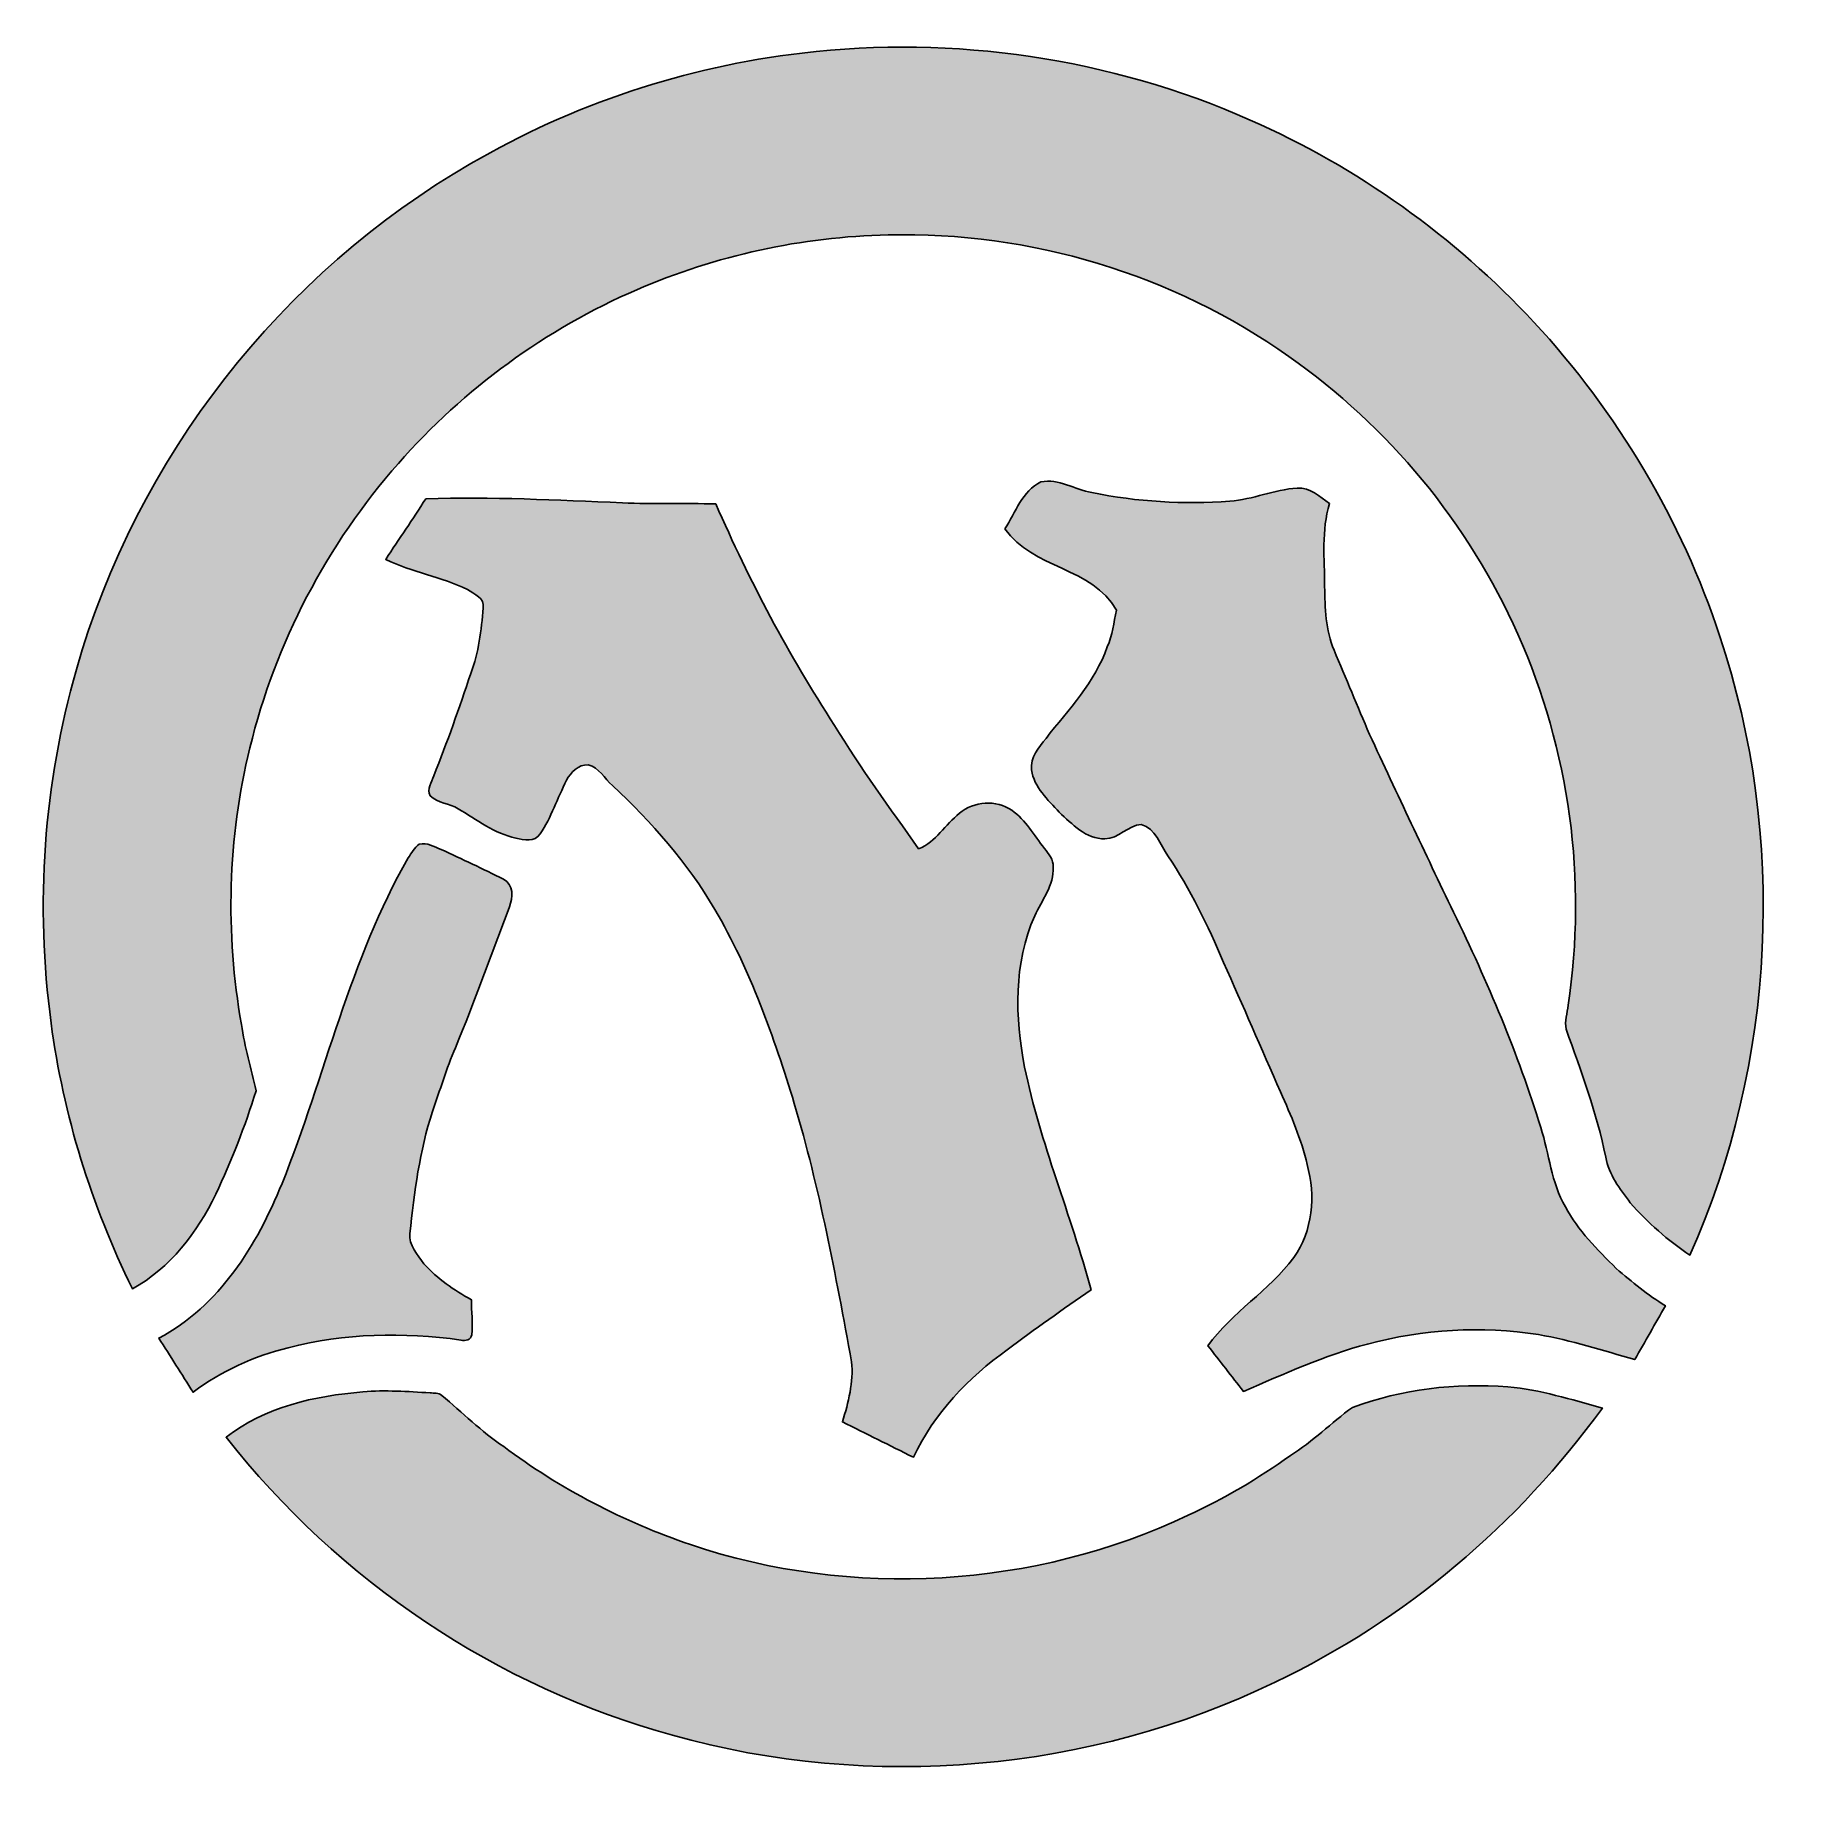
# Model space of a CAD drawing. Header units: centimetres. Extents: x -7.71 to -5.11, y -6.58 to -3.97.
import ezdxf

# ---------------------------------------------------------------- set-up
doc = ezdxf.new("R2010")
doc.units = ezdxf.units.CM
doc.header["$MEASUREMENT"] = 0
doc.layers.add('Layer 1', color=7, linetype='Continuous')

msp = doc.modelspace()

# ---------------------------------------------------------------- hatches: boundary and pattern name
at = {"layer": 'Layer 1', "true_color": 0x000000}
h = msp.add_hatch(color=18, dxfattribs=at)
edge = h.paths.add_edge_path()
edge.add_spline(control_points=[(-6.57346, -3.99479), (-6.34779, -3.9681), (-6.11495, -4.00214), (-5.90713, -4.09439), (-5.74792, -4.1643), (-5.60365, -4.26771), (-5.48544, -4.39509), (-5.36137, -4.52874), (-5.26604, -4.68908), (-5.20898, -4.86232), (-5.10938, -5.16048), (-5.12576, -5.49514), (-5.25342, -5.78237), (-5.28633, -5.76057), (-5.31638, -5.73438), (-5.34212, -5.70437), (-5.35779, -5.68399), (-5.37408, -5.66265), (-5.37871, -5.63664), (-5.39192, -5.57136), (-5.41526, -5.5089), (-5.43755, -5.44639), (-5.44005, -5.43458), (-5.43569, -5.42251), (-5.43473, -5.4107), (-5.40609, -5.22467), (-5.43251, -5.03065), (-5.50937, -4.85882), (-5.58263, -4.6938), (-5.70185, -4.54962), (-5.84966, -4.44608), (-6.02207, -4.32396), (-6.23439, -4.25972), (-6.44553, -4.26526), (-6.57373, -4.26776), (-6.70129, -4.29577), (-6.81901, -4.34666), (-6.9542, -4.40526), (-7.07627, -4.49406), (-7.17342, -4.60492), (-7.27974, -4.7254), (-7.35646, -4.87189), (-7.39432, -5.0281), (-7.42714, -5.16229), (-7.43122, -5.30339), (-7.40685, -5.4393), (-7.40249, -5.47281), (-7.39178, -5.50499), (-7.38519, -5.538), (-7.40122, -5.5907), (-7.42201, -5.64182), (-7.4448, -5.69194), (-7.47276, -5.7485), (-7.51271, -5.8017), (-7.56905, -5.83239), (-7.62974, -5.7081), (-7.67183, -5.57445), (-7.68985, -5.43722), (-7.71359, -5.26194), (-7.7012, -5.08158), (-7.65212, -4.91157), (-7.56356, -4.59756), (-7.34806, -4.32232), (-7.06574, -4.15908), (-6.91534, -4.07119), (-6.74651, -4.01494), (-6.57346, -3.99479)], knot_values=[0, 0, 0, 0, 0.0454545, 0.0454545, 0.0454545, 0.0909091, 0.0909091, 0.0909091, 0.1363636, 0.1363636, 0.1363636, 0.1818182, 0.1818182, 0.1818182, 0.2272727, 0.2272727, 0.2272727, 0.2727273, 0.2727273, 0.2727273, 0.3181818, 0.3181818, 0.3181818, 0.3636364, 0.3636364, 0.3636364, 0.4090909, 0.4090909, 0.4090909, 0.4545455, 0.4545455, 0.4545455, 0.5, 0.5, 0.5, 0.5454545, 0.5454545, 0.5454545, 0.5909091, 0.5909091, 0.5909091, 0.6363636, 0.6363636, 0.6363636, 0.6818182, 0.6818182, 0.6818182, 0.7272727, 0.7272727, 0.7272727, 0.7727273, 0.7727273, 0.7727273, 0.8181818, 0.8181818, 0.8181818, 0.8636364, 0.8636364, 0.8636364, 0.9090909, 0.9090909, 0.9090909, 0.9545455, 0.9545455, 0.9545455, 1, 1, 1, 1], degree=3, periodic=1)
h = msp.add_hatch(color=18, dxfattribs=at)
edge = h.paths.add_edge_path()
edge.add_spline(control_points=[(-6.2718, -4.70247), (-6.25605, -4.6781), (-6.24624, -4.64586), (-6.21828, -4.63261), (-6.19199, -4.62644), (-6.16807, -4.64441), (-6.14265, -4.64841), (-6.07532, -4.66212), (-6.006, -4.66607), (-5.9375, -4.6613), (-5.90336, -4.65849), (-5.87136, -4.64405), (-5.83726, -4.6416), (-5.81811, -4.64046), (-5.80376, -4.65463), (-5.78919, -4.66479), (-5.80154, -4.7047), (-5.79659, -4.74683), (-5.79663, -4.78782), (-5.796, -4.81987), (-5.79536, -4.85292), (-5.78247, -4.88283), (-5.76495, -4.92451), (-5.74761, -4.96632), (-5.7299, -5.00795), (-5.68868, -5.09629), (-5.64723, -5.18458), (-5.60483, -5.27238), (-5.55435, -5.37598), (-5.50914, -5.48243), (-5.47527, -5.5927), (-5.46252, -5.63179), (-5.45979, -5.67441), (-5.43864, -5.7105), (-5.4198, -5.74587), (-5.3912, -5.77428), (-5.36301, -5.80225), (-5.3399, -5.82236), (-5.31616, -5.84179), (-5.28987, -5.85768), (-5.30503, -5.88437), (-5.32029, -5.91097), (-5.33541, -5.93767), (-5.3828, -5.92409), (-5.42992, -5.90889), (-5.47863, -5.90062), (-5.56311, -5.88732), (-5.65037, -5.8925), (-5.7329, -5.91465), (-5.79672, -5.9314), (-5.85687, -5.95909), (-5.91725, -5.98515), (-5.93491, -5.96254), (-5.95239, -5.93985), (-5.97, -5.91719), (-5.93441, -5.86694), (-5.87903, -5.83548), (-5.84253, -5.78609), (-5.81416, -5.74641), (-5.80966, -5.6938), (-5.82256, -5.64767), (-5.83095, -5.61009), (-5.84675, -5.57477), (-5.86214, -5.53968), (-5.89038, -5.47544), (-5.9183, -5.41107), (-5.94685, -5.34697), (-5.97005, -5.29199), (-5.99652, -5.23824), (-6.02952, -5.1884), (-6.04118, -5.17206), (-6.04795, -5.14804), (-6.06919, -5.14187), (-6.0893, -5.14314), (-6.10256, -5.16325), (-6.12317, -5.16325), (-6.15141, -5.16384), (-6.17202, -5.14128), (-6.19113, -5.12353), (-6.20784, -5.10514), (-6.2289, -5.08689), (-6.23221, -5.06083), (-6.23462, -5.04218), (-6.22136, -5.02751), (-6.21074, -5.01394), (-6.1771, -4.97099), (-6.13806, -4.93023), (-6.11967, -4.8778), (-6.11209, -4.86045), (-6.11005, -4.84148), (-6.10597, -4.82318), (-6.14219, -4.75926), (-6.23076, -4.7614), (-6.2718, -4.70247)], knot_values=[0, 0, 0, 0, 0.0322581, 0.0322581, 0.0322581, 0.0645161, 0.0645161, 0.0645161, 0.0967742, 0.0967742, 0.0967742, 0.1290323, 0.1290323, 0.1290323, 0.1612903, 0.1612903, 0.1612903, 0.1935484, 0.1935484, 0.1935484, 0.2258065, 0.2258065, 0.2258065, 0.2580645, 0.2580645, 0.2580645, 0.2903226, 0.2903226, 0.2903226, 0.3225806, 0.3225806, 0.3225806, 0.3548387, 0.3548387, 0.3548387, 0.3870968, 0.3870968, 0.3870968, 0.4193548, 0.4193548, 0.4193548, 0.4516129, 0.4516129, 0.4516129, 0.483871, 0.483871, 0.483871, 0.516129, 0.516129, 0.516129, 0.5483871, 0.5483871, 0.5483871, 0.5806452, 0.5806452, 0.5806452, 0.6129032, 0.6129032, 0.6129032, 0.6451613, 0.6451613, 0.6451613, 0.6774194, 0.6774194, 0.6774194, 0.7096774, 0.7096774, 0.7096774, 0.7419355, 0.7419355, 0.7419355, 0.7741935, 0.7741935, 0.7741935, 0.8064516, 0.8064516, 0.8064516, 0.8387097, 0.8387097, 0.8387097, 0.8709677, 0.8709677, 0.8709677, 0.9032258, 0.9032258, 0.9032258, 0.9354839, 0.9354839, 0.9354839, 0.9677419, 0.9677419, 0.9677419, 1, 1, 1, 1], degree=3, periodic=1)
h = msp.add_hatch(color=18, dxfattribs=at)
edge = h.paths.add_edge_path()
edge.add_spline(control_points=[(-7.13288, -4.65758), (-7.03537, -4.65404), (-6.9379, -4.65998), (-6.84048, -4.66352), (-6.79422, -4.66602), (-6.74792, -4.66375), (-6.70166, -4.66529), (-6.65177, -4.7796), (-6.59321, -4.89019), (-6.52511, -4.99469), (-6.48689, -5.05811), (-6.44263, -5.11753), (-6.40013, -5.17814), (-6.37421, -5.16756), (-6.36037, -5.14205), (-6.33939, -5.12512), (-6.31801, -5.10759), (-6.28474, -5.10464), (-6.26177, -5.12089), (-6.24088, -5.13528), (-6.22867, -5.15816), (-6.21301, -5.1775), (-6.20697, -5.18563), (-6.19935, -5.19421), (-6.20003, -5.2051), (-6.19885, -5.23239), (-6.21687, -5.2544), (-6.22758, -5.27797), (-6.25909, -5.34833), (-6.257, -5.42841), (-6.24252, -5.50268), (-6.21959, -5.6159), (-6.17338, -5.72253), (-6.14387, -5.83398), (-6.18559, -5.86331), (-6.22776, -5.89213), (-6.2683, -5.92309), (-6.32655, -5.96441), (-6.37703, -6.01811), (-6.40799, -6.08294), (-6.44317, -6.06546), (-6.47831, -6.0478), (-6.51344, -6.03028), (-6.5045, -6.0015), (-6.49674, -5.97131), (-6.49987, -5.94103), (-6.52348, -5.81205), (-6.54736, -5.68281), (-6.58499, -5.55702), (-6.61536, -5.45755), (-6.65036, -5.35836), (-6.70311, -5.26834), (-6.74329, -5.19898), (-6.79717, -5.13873), (-6.85523, -5.08394), (-6.86717, -5.07373), (-6.87521, -5.05734), (-6.89141, -5.05343), (-6.90626, -5.05266), (-6.9172, -5.06415), (-6.92351, -5.07627), (-6.93722, -5.10255), (-6.94612, -5.13138), (-6.96296, -5.15599), (-6.97072, -5.1687), (-6.98693, -5.16511), (-6.99891, -5.16207), (-7.03101, -5.15558), (-7.05716, -5.13478), (-7.08467, -5.11844), (-7.09792, -5.11072), (-7.11499, -5.11018), (-7.1263, -5.09919), (-7.13165, -5.0893), (-7.1243, -5.07904), (-7.12108, -5.06973), (-7.10092, -5.01961), (-7.08303, -4.96859), (-7.06592, -4.91738), (-7.05398, -4.88629), (-7.0503, -4.85278), (-7.04744, -4.81987), (-7.04522, -4.8053), (-7.06083, -4.79912), (-7.07082, -4.79263), (-7.10968, -4.77343), (-7.15335, -4.76689), (-7.19226, -4.74769), (-7.17265, -4.7175), (-7.15204, -4.68804), (-7.13288, -4.65758)], knot_values=[0, 0, 0, 0, 0.0333333, 0.0333333, 0.0333333, 0.0666667, 0.0666667, 0.0666667, 0.1, 0.1, 0.1, 0.1333333, 0.1333333, 0.1333333, 0.1666667, 0.1666667, 0.1666667, 0.2, 0.2, 0.2, 0.2333333, 0.2333333, 0.2333333, 0.2666667, 0.2666667, 0.2666667, 0.3, 0.3, 0.3, 0.3333333, 0.3333333, 0.3333333, 0.3666667, 0.3666667, 0.3666667, 0.4, 0.4, 0.4, 0.4333333, 0.4333333, 0.4333333, 0.4666667, 0.4666667, 0.4666667, 0.5, 0.5, 0.5, 0.5333333, 0.5333333, 0.5333333, 0.5666667, 0.5666667, 0.5666667, 0.6, 0.6, 0.6, 0.6333333, 0.6333333, 0.6333333, 0.6666667, 0.6666667, 0.6666667, 0.7, 0.7, 0.7, 0.7333333, 0.7333333, 0.7333333, 0.7666667, 0.7666667, 0.7666667, 0.8, 0.8, 0.8, 0.8333333, 0.8333333, 0.8333333, 0.8666667, 0.8666667, 0.8666667, 0.9, 0.9, 0.9, 0.9333333, 0.9333333, 0.9333333, 0.9666667, 0.9666667, 0.9666667, 1, 1, 1, 1], degree=3, periodic=1)
h = msp.add_hatch(color=18, dxfattribs=at)
edge = h.paths.add_edge_path()
edge.add_spline(control_points=[(-7.1425, -5.17124), (-7.13106, -5.16833), (-7.12021, -5.17505), (-7.10991, -5.17909), (-7.07899, -5.19371), (-7.04785, -5.20792), (-7.0173, -5.22335), (-7.00236, -5.23121), (-7.00268, -5.25091), (-7.00858, -5.26457), (-7.03487, -5.33453), (-7.06011, -5.40494), (-7.08884, -5.47394), (-7.10205, -5.5049), (-7.11168, -5.53723), (-7.12294, -5.56891), (-7.14209, -5.62761), (-7.14981, -5.68903), (-7.15653, -5.75013), (-7.1583, -5.76779), (-7.14514, -5.78196), (-7.13551, -5.7953), (-7.11586, -5.81768), (-7.0908, -5.83439), (-7.06492, -5.84869), (-7.06565, -5.86603), (-7.06211, -5.88342), (-7.06442, -5.90067), (-7.06556, -5.90852), (-7.074, -5.91048), (-7.08058, -5.90861), (-7.16584, -5.89672), (-7.25372, -5.8984), (-7.33734, -5.92001), (-7.38819, -5.93272), (-7.4369, -5.95451), (-7.47875, -5.98624), (-7.49569, -5.95937), (-7.51262, -5.93249), (-7.52973, -5.90575), (-7.43971, -5.85831), (-7.38379, -5.76748), (-7.34651, -5.67591), (-7.28223, -5.5153), (-7.24583, -5.34288), (-7.15898, -5.19171), (-7.1544, -5.18427), (-7.14958, -5.1766), (-7.1425, -5.17124)], knot_values=[0, 0, 0, 0, 0.0625, 0.0625, 0.0625, 0.125, 0.125, 0.125, 0.1875, 0.1875, 0.1875, 0.25, 0.25, 0.25, 0.3125, 0.3125, 0.3125, 0.375, 0.375, 0.375, 0.4375, 0.4375, 0.4375, 0.5, 0.5, 0.5, 0.5625, 0.5625, 0.5625, 0.625, 0.625, 0.625, 0.6875, 0.6875, 0.6875, 0.75, 0.75, 0.75, 0.8125, 0.8125, 0.8125, 0.875, 0.875, 0.875, 0.9375, 0.9375, 0.9375, 1, 1, 1, 1], degree=3, periodic=1)
h = msp.add_hatch(color=18, dxfattribs=at)
edge = h.paths.add_edge_path()
edge.add_spline(control_points=[(-5.75519, -6.0088), (-5.6816, -5.9817), (-5.60202, -5.97226), (-5.52398, -5.97821), (-5.47595, -5.98234), (-5.42997, -5.99741), (-5.38362, -6.00971), (-5.509, -6.18267), (-5.6767, -6.3254), (-5.86986, -6.41719), (-6.14569, -6.55125), (-6.47073, -6.57907), (-6.76585, -6.49641), (-7.02715, -6.42504), (-7.26244, -6.26593), (-7.42968, -6.05325), (-7.37212, -6.00821), (-7.2979, -5.99142), (-7.22644, -5.98579), (-7.19307, -5.98256), (-7.15966, -5.98538), (-7.12634, -5.9871), (-7.12067, -5.98797), (-7.11377, -5.98651), (-7.10918, -5.99092), (-7.07849, -6.01629), (-7.05026, -6.04485), (-7.01703, -6.06705), (-6.93304, -6.12997), (-6.83871, -6.1789), (-6.73947, -6.21277), (-6.49928, -6.29389), (-6.22826, -6.27764), (-5.99928, -6.16919), (-5.94612, -6.14445), (-5.89528, -6.11458), (-5.84748, -6.08053), (-5.81438, -6.05969), (-5.78674, -6.03159), (-5.75519, -6.0088)], knot_values=[0, 0, 0, 0, 0.0769231, 0.0769231, 0.0769231, 0.1538462, 0.1538462, 0.1538462, 0.2307692, 0.2307692, 0.2307692, 0.3076923, 0.3076923, 0.3076923, 0.3846154, 0.3846154, 0.3846154, 0.4615385, 0.4615385, 0.4615385, 0.5384615, 0.5384615, 0.5384615, 0.6153846, 0.6153846, 0.6153846, 0.6923077, 0.6923077, 0.6923077, 0.7692308, 0.7692308, 0.7692308, 0.8461538, 0.8461538, 0.8461538, 0.9230769, 0.9230769, 0.9230769, 1, 1, 1, 1], degree=3, periodic=1)

# ---------------------------------------------------------------- linework, layer by layer
at = {"layer": 'Layer 1'}
for points, knots in [([(-6.57346, -3.99479), (-6.34779, -3.9681), (-6.11495, -4.00214), (-5.90713, -4.09439), (-5.74792, -4.1643), (-5.60365, -4.26771), (-5.48544, -4.39509), (-5.36137, -4.52874), (-5.26604, -4.68908), (-5.20898, -4.86232), (-5.10938, -5.16048), (-5.12576, -5.49514), (-5.25342, -5.78237), (-5.28633, -5.76057), (-5.31638, -5.73438), (-5.34212, -5.70437), (-5.35779, -5.68399), (-5.37408, -5.66265), (-5.37871, -5.63664), (-5.39192, -5.57136), (-5.41526, -5.5089), (-5.43755, -5.44639), (-5.44005, -5.43458), (-5.43569, -5.42251), (-5.43473, -5.4107), (-5.40609, -5.22467), (-5.43251, -5.03065), (-5.50937, -4.85882), (-5.58263, -4.6938), (-5.70185, -4.54962), (-5.84966, -4.44608), (-6.02207, -4.32396), (-6.23439, -4.25972), (-6.44553, -4.26526), (-6.57373, -4.26776), (-6.70129, -4.29577), (-6.81901, -4.34666), (-6.9542, -4.40526), (-7.07627, -4.49406), (-7.17342, -4.60492), (-7.27974, -4.7254), (-7.35646, -4.87189), (-7.39432, -5.0281), (-7.42714, -5.16229), (-7.43122, -5.30339), (-7.40685, -5.4393), (-7.40249, -5.47281), (-7.39178, -5.50499), (-7.38519, -5.538), (-7.40122, -5.5907), (-7.42201, -5.64182), (-7.4448, -5.69194), (-7.47276, -5.7485), (-7.51271, -5.8017), (-7.56905, -5.83239), (-7.62974, -5.7081), (-7.67183, -5.57445), (-7.68985, -5.43722), (-7.71359, -5.26194), (-7.7012, -5.08158), (-7.65212, -4.91157), (-7.56356, -4.59756), (-7.34806, -4.32232), (-7.06574, -4.15908), (-6.91534, -4.07119), (-6.74651, -4.01494), (-6.57346, -3.99479)], [0, 0, 0, 0, 0.0454545, 0.0454545, 0.0454545, 0.0909091, 0.0909091, 0.0909091, 0.1363636, 0.1363636, 0.1363636, 0.1818182, 0.1818182, 0.1818182, 0.2272727, 0.2272727, 0.2272727, 0.2727273, 0.2727273, 0.2727273, 0.3181818, 0.3181818, 0.3181818, 0.3636364, 0.3636364, 0.3636364, 0.4090909, 0.4090909, 0.4090909, 0.4545455, 0.4545455, 0.4545455, 0.5, 0.5, 0.5, 0.5454545, 0.5454545, 0.5454545, 0.5909091, 0.5909091, 0.5909091, 0.6363636, 0.6363636, 0.6363636, 0.6818182, 0.6818182, 0.6818182, 0.7272727, 0.7272727, 0.7272727, 0.7727273, 0.7727273, 0.7727273, 0.8181818, 0.8181818, 0.8181818, 0.8636364, 0.8636364, 0.8636364, 0.9090909, 0.9090909, 0.9090909, 0.9545455, 0.9545455, 0.9545455, 1, 1, 1, 1]), ([(-6.2718, -4.70247), (-6.25605, -4.6781), (-6.24624, -4.64586), (-6.21828, -4.63261), (-6.19199, -4.62644), (-6.16807, -4.64441), (-6.14265, -4.64841), (-6.07532, -4.66212), (-6.006, -4.66607), (-5.9375, -4.6613), (-5.90336, -4.65849), (-5.87136, -4.64405), (-5.83726, -4.6416), (-5.81811, -4.64046), (-5.80376, -4.65463), (-5.78919, -4.66479), (-5.80154, -4.7047), (-5.79659, -4.74683), (-5.79663, -4.78782), (-5.796, -4.81987), (-5.79536, -4.85292), (-5.78247, -4.88283), (-5.76495, -4.92451), (-5.74761, -4.96632), (-5.7299, -5.00795), (-5.68868, -5.09629), (-5.64723, -5.18458), (-5.60483, -5.27238), (-5.55435, -5.37598), (-5.50914, -5.48243), (-5.47527, -5.5927), (-5.46252, -5.63179), (-5.45979, -5.67441), (-5.43864, -5.7105), (-5.4198, -5.74587), (-5.3912, -5.77428), (-5.36301, -5.80225), (-5.3399, -5.82236), (-5.31616, -5.84179), (-5.28987, -5.85768), (-5.30503, -5.88437), (-5.32029, -5.91097), (-5.33541, -5.93767), (-5.3828, -5.92409), (-5.42992, -5.90889), (-5.47863, -5.90062), (-5.56311, -5.88732), (-5.65037, -5.8925), (-5.7329, -5.91465), (-5.79672, -5.9314), (-5.85687, -5.95909), (-5.91725, -5.98515), (-5.93491, -5.96254), (-5.95239, -5.93985), (-5.97, -5.91719), (-5.93441, -5.86694), (-5.87903, -5.83548), (-5.84253, -5.78609), (-5.81416, -5.74641), (-5.80966, -5.6938), (-5.82256, -5.64767), (-5.83095, -5.61009), (-5.84675, -5.57477), (-5.86214, -5.53968), (-5.89038, -5.47544), (-5.9183, -5.41107), (-5.94685, -5.34697), (-5.97005, -5.29199), (-5.99652, -5.23824), (-6.02952, -5.1884), (-6.04118, -5.17206), (-6.04795, -5.14804), (-6.06919, -5.14187), (-6.0893, -5.14314), (-6.10256, -5.16325), (-6.12317, -5.16325), (-6.15141, -5.16384), (-6.17202, -5.14128), (-6.19113, -5.12353), (-6.20784, -5.10514), (-6.2289, -5.08689), (-6.23221, -5.06083), (-6.23462, -5.04218), (-6.22136, -5.02751), (-6.21074, -5.01394), (-6.1771, -4.97099), (-6.13806, -4.93023), (-6.11967, -4.8778), (-6.11209, -4.86045), (-6.11005, -4.84148), (-6.10597, -4.82318), (-6.14219, -4.75926), (-6.23076, -4.7614), (-6.2718, -4.70247)], [0, 0, 0, 0, 0.0322581, 0.0322581, 0.0322581, 0.0645161, 0.0645161, 0.0645161, 0.0967742, 0.0967742, 0.0967742, 0.1290323, 0.1290323, 0.1290323, 0.1612903, 0.1612903, 0.1612903, 0.1935484, 0.1935484, 0.1935484, 0.2258065, 0.2258065, 0.2258065, 0.2580645, 0.2580645, 0.2580645, 0.2903226, 0.2903226, 0.2903226, 0.3225806, 0.3225806, 0.3225806, 0.3548387, 0.3548387, 0.3548387, 0.3870968, 0.3870968, 0.3870968, 0.4193548, 0.4193548, 0.4193548, 0.4516129, 0.4516129, 0.4516129, 0.483871, 0.483871, 0.483871, 0.516129, 0.516129, 0.516129, 0.5483871, 0.5483871, 0.5483871, 0.5806452, 0.5806452, 0.5806452, 0.6129032, 0.6129032, 0.6129032, 0.6451613, 0.6451613, 0.6451613, 0.6774194, 0.6774194, 0.6774194, 0.7096774, 0.7096774, 0.7096774, 0.7419355, 0.7419355, 0.7419355, 0.7741935, 0.7741935, 0.7741935, 0.8064516, 0.8064516, 0.8064516, 0.8387097, 0.8387097, 0.8387097, 0.8709677, 0.8709677, 0.8709677, 0.9032258, 0.9032258, 0.9032258, 0.9354839, 0.9354839, 0.9354839, 0.9677419, 0.9677419, 0.9677419, 1, 1, 1, 1]), ([(-7.13288, -4.65758), (-7.03537, -4.65404), (-6.9379, -4.65998), (-6.84048, -4.66352), (-6.79422, -4.66602), (-6.74792, -4.66375), (-6.70166, -4.66529), (-6.65177, -4.7796), (-6.59321, -4.89019), (-6.52511, -4.99469), (-6.48689, -5.05811), (-6.44263, -5.11753), (-6.40013, -5.17814), (-6.37421, -5.16756), (-6.36037, -5.14205), (-6.33939, -5.12512), (-6.31801, -5.10759), (-6.28474, -5.10464), (-6.26177, -5.12089), (-6.24088, -5.13528), (-6.22867, -5.15816), (-6.21301, -5.1775), (-6.20697, -5.18563), (-6.19935, -5.19421), (-6.20003, -5.2051), (-6.19885, -5.23239), (-6.21687, -5.2544), (-6.22758, -5.27797), (-6.25909, -5.34833), (-6.257, -5.42841), (-6.24252, -5.50268), (-6.21959, -5.6159), (-6.17338, -5.72253), (-6.14387, -5.83398), (-6.18559, -5.86331), (-6.22776, -5.89213), (-6.2683, -5.92309), (-6.32655, -5.96441), (-6.37703, -6.01811), (-6.40799, -6.08294), (-6.44317, -6.06546), (-6.47831, -6.0478), (-6.51344, -6.03028), (-6.5045, -6.0015), (-6.49674, -5.97131), (-6.49987, -5.94103), (-6.52348, -5.81205), (-6.54736, -5.68281), (-6.58499, -5.55702), (-6.61536, -5.45755), (-6.65036, -5.35836), (-6.70311, -5.26834), (-6.74329, -5.19898), (-6.79717, -5.13873), (-6.85523, -5.08394), (-6.86717, -5.07373), (-6.87521, -5.05734), (-6.89141, -5.05343), (-6.90626, -5.05266), (-6.9172, -5.06415), (-6.92351, -5.07627), (-6.93722, -5.10255), (-6.94612, -5.13138), (-6.96296, -5.15599), (-6.97072, -5.1687), (-6.98693, -5.16511), (-6.99891, -5.16207), (-7.03101, -5.15558), (-7.05716, -5.13478), (-7.08467, -5.11844), (-7.09792, -5.11072), (-7.11499, -5.11018), (-7.1263, -5.09919), (-7.13165, -5.0893), (-7.1243, -5.07904), (-7.12108, -5.06973), (-7.10092, -5.01961), (-7.08303, -4.96859), (-7.06592, -4.91738), (-7.05398, -4.88629), (-7.0503, -4.85278), (-7.04744, -4.81987), (-7.04522, -4.8053), (-7.06083, -4.79912), (-7.07082, -4.79263), (-7.10968, -4.77343), (-7.15335, -4.76689), (-7.19226, -4.74769), (-7.17265, -4.7175), (-7.15204, -4.68804), (-7.13288, -4.65758)], [0, 0, 0, 0, 0.0333333, 0.0333333, 0.0333333, 0.0666667, 0.0666667, 0.0666667, 0.1, 0.1, 0.1, 0.1333333, 0.1333333, 0.1333333, 0.1666667, 0.1666667, 0.1666667, 0.2, 0.2, 0.2, 0.2333333, 0.2333333, 0.2333333, 0.2666667, 0.2666667, 0.2666667, 0.3, 0.3, 0.3, 0.3333333, 0.3333333, 0.3333333, 0.3666667, 0.3666667, 0.3666667, 0.4, 0.4, 0.4, 0.4333333, 0.4333333, 0.4333333, 0.4666667, 0.4666667, 0.4666667, 0.5, 0.5, 0.5, 0.5333333, 0.5333333, 0.5333333, 0.5666667, 0.5666667, 0.5666667, 0.6, 0.6, 0.6, 0.6333333, 0.6333333, 0.6333333, 0.6666667, 0.6666667, 0.6666667, 0.7, 0.7, 0.7, 0.7333333, 0.7333333, 0.7333333, 0.7666667, 0.7666667, 0.7666667, 0.8, 0.8, 0.8, 0.8333333, 0.8333333, 0.8333333, 0.8666667, 0.8666667, 0.8666667, 0.9, 0.9, 0.9, 0.9333333, 0.9333333, 0.9333333, 0.9666667, 0.9666667, 0.9666667, 1, 1, 1, 1]), ([(-7.1425, -5.17124), (-7.13106, -5.16833), (-7.12021, -5.17505), (-7.10991, -5.17909), (-7.07899, -5.19371), (-7.04785, -5.20792), (-7.0173, -5.22335), (-7.00236, -5.23121), (-7.00268, -5.25091), (-7.00858, -5.26457), (-7.03487, -5.33453), (-7.06011, -5.40494), (-7.08884, -5.47394), (-7.10205, -5.5049), (-7.11168, -5.53723), (-7.12294, -5.56891), (-7.14209, -5.62761), (-7.14981, -5.68903), (-7.15653, -5.75013), (-7.1583, -5.76779), (-7.14514, -5.78196), (-7.13551, -5.7953), (-7.11586, -5.81768), (-7.0908, -5.83439), (-7.06492, -5.84869), (-7.06565, -5.86603), (-7.06211, -5.88342), (-7.06442, -5.90067), (-7.06556, -5.90852), (-7.074, -5.91048), (-7.08058, -5.90861), (-7.16584, -5.89672), (-7.25372, -5.8984), (-7.33734, -5.92001), (-7.38819, -5.93272), (-7.4369, -5.95451), (-7.47875, -5.98624), (-7.49569, -5.95937), (-7.51262, -5.93249), (-7.52973, -5.90575), (-7.43971, -5.85831), (-7.38379, -5.76748), (-7.34651, -5.67591), (-7.28223, -5.5153), (-7.24583, -5.34288), (-7.15898, -5.19171), (-7.1544, -5.18427), (-7.14958, -5.1766), (-7.1425, -5.17124)], [0, 0, 0, 0, 0.0625, 0.0625, 0.0625, 0.125, 0.125, 0.125, 0.1875, 0.1875, 0.1875, 0.25, 0.25, 0.25, 0.3125, 0.3125, 0.3125, 0.375, 0.375, 0.375, 0.4375, 0.4375, 0.4375, 0.5, 0.5, 0.5, 0.5625, 0.5625, 0.5625, 0.625, 0.625, 0.625, 0.6875, 0.6875, 0.6875, 0.75, 0.75, 0.75, 0.8125, 0.8125, 0.8125, 0.875, 0.875, 0.875, 0.9375, 0.9375, 0.9375, 1, 1, 1, 1]), ([(-5.75519, -6.0088), (-5.6816, -5.9817), (-5.60202, -5.97226), (-5.52398, -5.97821), (-5.47595, -5.98234), (-5.42997, -5.99741), (-5.38362, -6.00971), (-5.509, -6.18267), (-5.6767, -6.3254), (-5.86986, -6.41719), (-6.14569, -6.55125), (-6.47073, -6.57907), (-6.76585, -6.49641), (-7.02715, -6.42504), (-7.26244, -6.26593), (-7.42968, -6.05325), (-7.37212, -6.00821), (-7.2979, -5.99142), (-7.22644, -5.98579), (-7.19307, -5.98256), (-7.15966, -5.98538), (-7.12634, -5.9871), (-7.12067, -5.98797), (-7.11377, -5.98651), (-7.10918, -5.99092), (-7.07849, -6.01629), (-7.05026, -6.04485), (-7.01703, -6.06705), (-6.93304, -6.12997), (-6.83871, -6.1789), (-6.73947, -6.21277), (-6.49928, -6.29389), (-6.22826, -6.27764), (-5.99928, -6.16919), (-5.94612, -6.14445), (-5.89528, -6.11458), (-5.84748, -6.08053), (-5.81438, -6.05969), (-5.78674, -6.03159), (-5.75519, -6.0088)], [0, 0, 0, 0, 0.0769231, 0.0769231, 0.0769231, 0.1538462, 0.1538462, 0.1538462, 0.2307692, 0.2307692, 0.2307692, 0.3076923, 0.3076923, 0.3076923, 0.3846154, 0.3846154, 0.3846154, 0.4615385, 0.4615385, 0.4615385, 0.5384615, 0.5384615, 0.5384615, 0.6153846, 0.6153846, 0.6153846, 0.6923077, 0.6923077, 0.6923077, 0.7692308, 0.7692308, 0.7692308, 0.8461538, 0.8461538, 0.8461538, 0.9230769, 0.9230769, 0.9230769, 1, 1, 1, 1])]:
    msp.add_open_spline(points, degree=3, knots=knots, dxfattribs=at)

doc.saveas('drawing.dxf')
